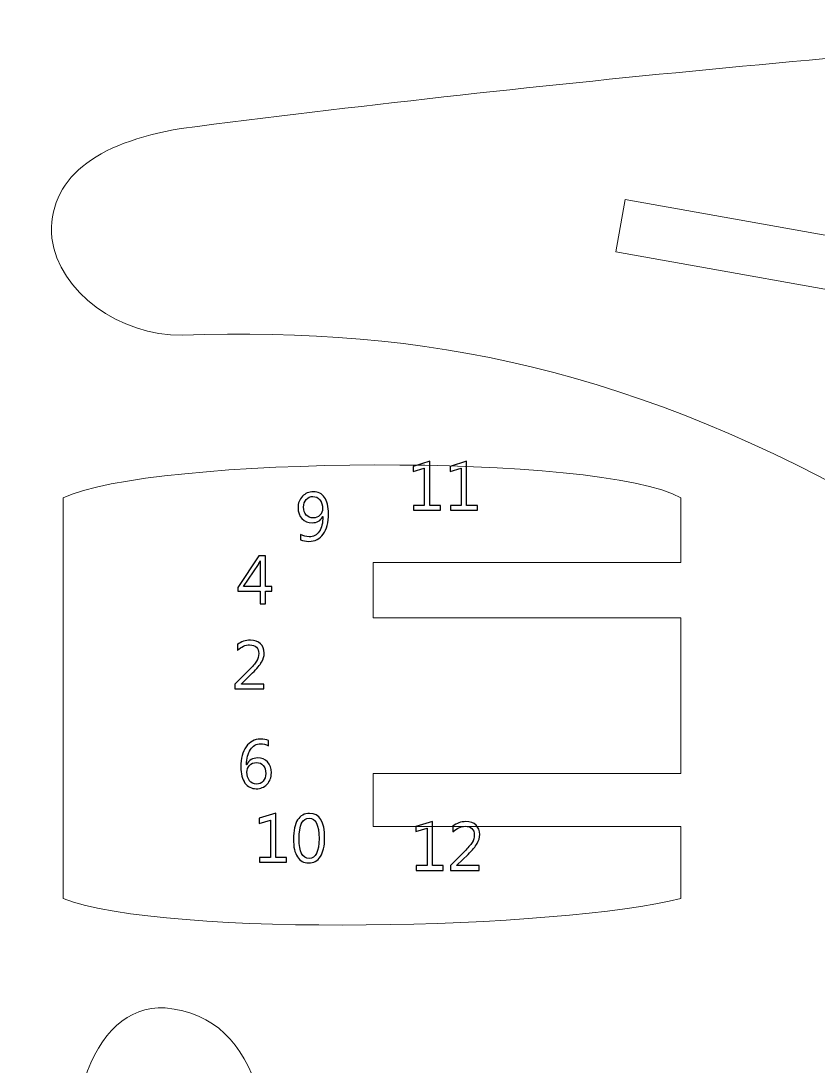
# Model space of a CAD drawing. Header units: centimetres. Extents: x -196 to 200, y -267 to 229.
# Drawn here: x 95.3 to 145, y 163.6 to 228.7 of the extents above; entities that cross this region are included whole.
import ezdxf

# ---------------------------------------------------------------- set-up
doc = ezdxf.new("R2010")
doc.units = ezdxf.units.CM
doc.header["$MEASUREMENT"] = 0
doc.layers.add('Camada 1', color=7, linetype='Continuous')
doc.layers.add('Camada 2', color=20, linetype='Continuous')

msp = doc.modelspace()

# ---------------------------------------------------------------- linework, layer by layer
at = {"layer": 'Camada 1', "lineweight": 9}
for points, knots in [([(194.212, 225.484), (191.467, 227.862), (183.201, 228.724), (171.712, 228.407), (171.712, 228.407), (149.167, 226.913), (126.982, 224.802), (105.253, 222.019), (105.253, 222.019), (99.9, 221.121), (96.892, 218.882), (97.199, 215.185), (97.199, 215.185), (97.616, 211.822), (101.434, 209.074), (105.318, 209.13), (105.318, 209.13), (120.548, 209.679), (133.63, 206.997), (149.44, 197.929), (149.44, 197.929), (162.821, 190.408), (178.11, 179.925), (190.593, 174.3), (190.593, 174.3), (190.593, 174.3), (192.058, 173.82), (192.058, 173.82), (192.058, 173.82), (193.931, 173.348), (195.027, 173.59), (195.229, 174.797), (195.229, 174.797), (200.265, 188.67), (198.158, 215.242), (194.212, 225.484)], [0, 0, 0, 0, 0.1, 0.1, 0.1, 0.1, 0.2, 0.2, 0.2, 0.2, 0.3, 0.3, 0.3, 0.3, 0.4, 0.4, 0.4, 0.4, 0.5, 0.5, 0.5, 0.5, 0.6, 0.6, 0.6, 0.6, 0.7, 0.7, 0.7, 0.7, 0.8, 0.8, 0.8, 0.8, 1, 1, 1, 1]), ([(170.69, 210.854), (170.69, 210.854), (170.072, 207.583), (170.072, 207.583), (170.072, 207.583), (170.072, 207.583), (132.359, 214.319), (132.359, 214.319), (132.359, 214.319), (132.359, 214.319), (132.944, 217.59), (132.944, 217.59), (132.944, 217.59), (132.944, 217.59), (170.69, 210.854), (170.69, 210.854)], [0, 0, 0, 0, 0.2, 0.2, 0.2, 0.2, 0.4, 0.4, 0.4, 0.4, 0.6, 0.6, 0.6, 0.6, 1, 1, 1, 1]), ([(97.888, 198.98), (97.888, 198.98), (97.894, 174.011), (97.894, 174.011), (97.894, 174.011), (104.26, 171.507), (129.111, 172.104), (136.417, 174.01), (136.417, 174.01), (136.417, 174.01), (136.415, 178.491), (136.415, 178.491), (136.415, 178.491), (136.415, 178.491), (117.239, 178.491), (117.239, 178.491), (117.239, 178.491), (117.239, 178.491), (117.239, 181.808), (117.239, 181.808), (117.239, 181.808), (117.239, 181.808), (136.416, 181.807), (136.416, 181.807), (136.416, 181.807), (136.416, 181.807), (136.418, 191.513), (136.418, 191.513), (136.418, 191.513), (136.418, 191.513), (117.239, 191.513), (117.239, 191.513), (117.239, 191.513), (117.239, 191.513), (117.239, 194.956), (117.239, 194.956), (117.239, 194.956), (117.239, 194.956), (136.416, 194.956), (136.416, 194.956), (136.416, 194.956), (136.416, 194.956), (136.416, 198.978), (136.416, 198.978), (136.416, 198.978), (131.499, 201.827), (103.289, 201.62), (97.888, 198.98)], [0, 0, 0, 0, 0.076923, 0.076923, 0.076923, 0.076923, 0.153846, 0.153846, 0.153846, 0.153846, 0.230769, 0.230769, 0.230769, 0.230769, 0.307692, 0.307692, 0.307692, 0.307692, 0.384615, 0.384615, 0.384615, 0.384615, 0.461538, 0.461538, 0.461538, 0.461538, 0.538462, 0.538462, 0.538462, 0.538462, 0.615385, 0.615385, 0.615385, 0.615385, 0.692308, 0.692308, 0.692308, 0.692308, 0.769231, 0.769231, 0.769231, 0.769231, 0.846154, 0.846154, 0.846154, 0.846154, 1, 1, 1, 1]), ([(114.689, 140.372), (114.689, 140.372), (121.777, 140.406), (121.777, 140.406), (121.777, 140.406), (121.777, 140.406), (121.77, 129.531), (121.77, 129.531), (121.77, 129.531), (121.77, 129.531), (125.082, 129.531), (125.082, 129.531), (125.082, 129.531), (125.082, 129.531), (125.087, 140.334), (125.087, 140.334), (125.087, 140.334), (125.087, 140.334), (135.586, 140.334), (135.586, 140.334), (135.586, 140.334), (135.586, 140.334), (135.586, 129.531), (135.586, 129.531), (135.586, 129.531), (135.586, 129.531), (138.885, 129.531), (138.885, 129.531), (138.885, 129.531), (138.885, 129.531), (138.886, 140.351), (138.886, 140.351), (138.886, 140.351), (138.886, 140.351), (149.417, 140.346), (149.417, 140.346), (149.417, 140.346), (149.417, 140.346), (149.391, 129.535), (149.391, 129.535), (149.391, 129.535), (149.391, 129.535), (152.742, 129.531), (152.742, 129.531), (152.742, 129.531), (152.742, 129.531), (152.755, 140.375), (152.755, 140.375), (152.755, 140.375), (152.755, 140.375), (163.247, 140.384), (163.247, 140.384), (163.247, 140.384), (163.247, 140.384), (163.247, 129.532), (163.247, 129.532), (163.247, 129.532), (163.247, 129.532), (166.534, 129.534), (166.534, 129.534), (166.534, 129.534), (166.534, 129.534), (166.587, 140.372), (166.587, 140.372), (166.587, 140.372), (166.587, 140.372), (177.191, 140.351), (177.191, 140.351), (177.191, 140.351), (177.191, 140.351), (177.225, 129.532), (177.225, 129.532), (177.225, 129.532), (177.225, 129.532), (180.491, 129.532), (180.491, 129.532), (180.491, 129.532), (180.491, 129.532), (180.507, 140.351), (180.507, 140.351), (180.507, 140.351), (180.507, 140.351), (194.175, 140.357), (194.175, 140.357), (194.175, 140.357), (194.175, 140.357), (194.198, 135.934), (194.198, 135.934), (194.198, 135.934), (194.198, 135.934), (190.911, 135.937), (190.911, 135.937), (190.911, 135.937), (190.911, 135.937), (190.911, 122.929), (190.911, 122.929), (190.911, 122.929), (190.911, 122.929), (194.197, 122.931), (194.197, 122.931), (194.197, 122.931), (194.197, 122.931), (194.197, 118.546), (194.197, 118.546), (194.197, 118.546), (194.197, 118.546), (111.237, 118.545), (111.237, 118.545), (111.237, 118.545), (111.237, 118.545), (111.234, 125.194), (111.234, 125.194), (111.234, 125.194), (111.234, 125.194), (100.095, 125.194), (100.095, 125.194), (100.095, 125.194), (98.387, 125.156), (97.605, 123.336), (97.591, 120.037), (97.591, 120.037), (97.729, 114.639), (94.559, 112.378), (91.986, 112.668), (91.986, 112.668), (91.986, 112.668), (93.508, 124.97), (93.508, 124.97), (93.508, 124.97), (93.508, 124.97), (90.249, 125.309), (90.249, 125.309), (90.249, 125.309), (90.249, 125.309), (89.165, 117.272), (89.165, 117.272), (89.165, 117.272), (89.165, 117.272), (2.271, 117.175), (2.271, 117.175), (2.271, 117.175), (2.271, 117.175), (2.269, 110.802), (2.269, 110.802), (2.269, 110.802), (2.269, 110.802), (-1.043, 110.801), (-1.043, 110.801), (-1.043, 110.801), (-1.043, 110.801), (-1.185, 88.942), (-1.185, 88.942), (-1.185, 88.942), (-1.185, 88.942), (-35.24, 85.129), (-35.24, 85.129), (-35.24, 85.129), (-35.24, 85.129), (-63.557, 85.144), (-63.557, 85.144), (-63.557, 85.144), (-65.043, 84.591), (-65.665, 83.347), (-65.246, 81.268), (-65.246, 81.268), (-65.246, 81.268), (-64.254, 78.165), (-64.254, 78.165), (-64.254, 78.165), (-63.326, 75.262), (-63.061, 73.597), (-65.387, 72.634), (-65.387, 72.634), (-65.387, 72.634), (-69.566, 71.073), (-69.566, 71.073), (-69.566, 71.073), (-75.32, 68.462), (-76.167, 62.893), (-73.657, 55.298), (-73.657, 55.298), (-72.354, 51.114), (-73.927, 48.199), (-76.368, 49.092), (-76.368, 49.092), (-76.368, 49.092), (-103.733, 58.307), (-103.733, 58.307), (-103.733, 58.307), (-103.102, 60.687), (-102.343, 63.067), (-101.456, 65.446), (-101.456, 65.446), (-101.456, 65.446), (-93.666, 62.108), (-93.666, 62.108), (-93.666, 62.108), (-93.666, 62.108), (-92.577, 65.248), (-92.577, 65.248), (-92.577, 65.248), (-92.577, 65.248), (-100.4, 68.586), (-100.4, 68.586), (-100.4, 68.586), (-99.209, 71.162), (-97.955, 73.674), (-96.637, 76.121), (-96.637, 76.121), (-96.637, 76.121), (-88.847, 71.858), (-88.847, 71.858), (-88.847, 71.858), (-88.847, 71.858), (-87.13, 74.667), (-87.13, 74.667), (-87.13, 74.667), (-87.13, 74.667), (-94.821, 78.964), (-94.821, 78.964), (-94.821, 78.964), (-93.561, 81.177), (-92.248, 83.287), (-90.86, 85.243), (-90.86, 85.243), (-90.86, 85.243), (-83.73, 80.451), (-83.73, 80.451), (-83.73, 80.451), (-83.73, 80.451), (-81.948, 83.161), (-81.948, 83.161), (-81.948, 83.161), (-81.948, 83.161), (-88.979, 87.953), (-88.979, 87.953), (-88.979, 87.953), (-87.461, 89.938), (-86.028, 91.963), (-84.688, 94.035), (-84.688, 94.035), (-84.688, 94.035), (-77.327, 89.441), (-77.327, 89.441), (-77.327, 89.441), (-77.327, 89.441), (-75.907, 92.316), (-75.907, 92.316), (-75.907, 92.316), (-75.907, 92.316), (-83.103, 96.976), (-83.103, 96.976), (-83.103, 96.976), (-80.277, 103.602), (-82.236, 109.043), (-90.122, 112.277), (-90.122, 112.277), (-103.899, 115.381), (-119.513, 113.823), (-133.764, 106.791), (-133.764, 106.791), (-144.008, 101.178), (-154.042, 94.092), (-164.777, 87.847), (-164.777, 87.847), (-170.221, 84.322), (-175.616, 81.162), (-181.376, 78.622), (-181.376, 78.622), (-183.558, 77.911), (-185.077, 77.638), (-185.897, 78.094), (-185.897, 78.094), (-191.027, 82.698), (-193.644, 93.751), (-193.229, 112.589), (-193.229, 112.589), (-192.121, 128.575), (-189.468, 139.014), (-184.95, 142.757), (-184.95, 142.757), (-180.824, 144.316), (-165.289, 144.555), (-141.95, 142.79), (-141.95, 142.79), (-126.066, 141.543), (-110.264, 140.047), (-94.515, 138.397), (-94.515, 138.397), (-85.281, 137.334), (-77.614, 145.445), (-70.733, 157.943), (-70.733, 157.943), (-72.994, 158.332), (-74.592, 160.089), (-74.791, 163.639), (-74.791, 163.639), (-74.747, 167.843), (-72.92, 169.939), (-69.436, 170.243), (-69.436, 170.243), (-67.983, 170.256), (-66.531, 170.239), (-65.079, 170.073), (-65.079, 170.073), (-63.108, 169.837), (-62.191, 170.706), (-62.256, 173.119), (-62.256, 173.119), (-62.256, 173.119), (-62.225, 177.892), (-62.225, 177.892), (-62.225, 177.892), (-62.225, 177.892), (-58.622, 177.892), (-58.622, 177.892), (-58.622, 177.892), (-58.622, 177.892), (-58.621, 184.763), (-58.621, 184.763), (-58.621, 184.763), (-58.621, 184.763), (-52.573, 184.76), (-52.573, 184.76), (-52.573, 184.76), (-52.573, 184.76), (-46.65, 192.035), (-46.65, 192.035), (-46.65, 192.035), (-46.65, 192.035), (-18.056, 192.03), (-18.056, 192.03), (-18.056, 192.03), (-18.056, 192.03), (-18.049, 180.199), (-18.049, 180.199), (-18.049, 180.199), (-18.049, 180.199), (-14.604, 180.2), (-14.604, 180.2), (-14.604, 180.2), (-14.604, 180.2), (-14.654, 172.369), (-14.654, 172.369), (-14.654, 172.369), (-14.75, 170.684), (-15.901, 169.942), (-17.653, 169.659), (-17.653, 169.659), (-17.653, 169.659), (-23.365, 169.659), (-23.365, 169.659), (-23.365, 169.659), (-23.365, 169.659), (-23.367, 164.682), (-23.367, 164.682), (-23.367, 164.682), (-23.367, 164.682), (-17.384, 164.682), (-17.384, 164.682), (-17.384, 164.682), (-9.828, 164.385), (-5.427, 163.227), (-3.319, 160.661), (-3.319, 160.661), (-1.966, 159.056), (-1.137, 157.276), (-1.075, 155.241), (-1.075, 155.241), (-1.075, 155.241), (-1.006, 145.454), (-1.006, 145.454), (-1.006, 145.454), (-1.006, 145.454), (2.333, 145.456), (2.333, 145.456), (2.333, 145.456), (2.333, 145.456), (2.342, 137.754), (2.342, 137.754), (2.342, 137.754), (2.342, 137.754), (92.633, 137.751), (92.633, 137.751), (92.633, 137.751), (92.633, 137.751), (92.619, 142.019), (92.619, 142.019), (92.619, 142.019), (94.823, 148.923), (96.989, 156.13), (99.23, 162.731), (99.23, 162.731), (100.216, 165.658), (101.894, 167.27), (104.257, 167.188), (104.257, 167.188), (107.361, 166.892), (109.115, 164.964), (110.065, 161.989), (110.065, 161.989), (111.854, 155.099), (113.136, 147.567), (114.689, 140.372)], [0, 0, 0, 0, 0.009804, 0.009804, 0.009804, 0.009804, 0.019608, 0.019608, 0.019608, 0.019608, 0.029412, 0.029412, 0.029412, 0.029412, 0.039216, 0.039216, 0.039216, 0.039216, 0.04902, 0.04902, 0.04902, 0.04902, 0.058824, 0.058824, 0.058824, 0.058824, 0.068627, 0.068627, 0.068627, 0.068627, 0.078431, 0.078431, 0.078431, 0.078431, 0.088235, 0.088235, 0.088235, 0.088235, 0.098039, 0.098039, 0.098039, 0.098039, 0.107843, 0.107843, 0.107843, 0.107843, 0.117647, 0.117647, 0.117647, 0.117647, 0.127451, 0.127451, 0.127451, 0.127451, 0.137255, 0.137255, 0.137255, 0.137255, 0.147059, 0.147059, 0.147059, 0.147059, 0.156863, 0.156863, 0.156863, 0.156863, 0.166667, 0.166667, 0.166667, 0.166667, 0.176471, 0.176471, 0.176471, 0.176471, 0.186275, 0.186275, 0.186275, 0.186275, 0.196078, 0.196078, 0.196078, 0.196078, 0.205882, 0.205882, 0.205882, 0.205882, 0.215686, 0.215686, 0.215686, 0.215686, 0.22549, 0.22549, 0.22549, 0.22549, 0.235294, 0.235294, 0.235294, 0.235294, 0.245098, 0.245098, 0.245098, 0.245098, 0.254902, 0.254902, 0.254902, 0.254902, 0.264706, 0.264706, 0.264706, 0.264706, 0.27451, 0.27451, 0.27451, 0.27451, 0.284314, 0.284314, 0.284314, 0.284314, 0.294118, 0.294118, 0.294118, 0.294118, 0.303922, 0.303922, 0.303922, 0.303922, 0.313725, 0.313725, 0.313725, 0.313726, 0.323529, 0.323529, 0.323529, 0.323529, 0.333333, 0.333333, 0.333333, 0.333333, 0.343137, 0.343137, 0.343137, 0.343137, 0.352941, 0.352941, 0.352941, 0.352941, 0.362745, 0.362745, 0.362745, 0.362745, 0.372549, 0.372549, 0.372549, 0.372549, 0.382353, 0.382353, 0.382353, 0.382353, 0.392157, 0.392157, 0.392157, 0.392157, 0.401961, 0.401961, 0.401961, 0.401961, 0.411765, 0.411765, 0.411765, 0.411765, 0.421569, 0.421569, 0.421569, 0.421569, 0.431373, 0.431373, 0.431373, 0.431373, 0.441176, 0.441176, 0.441176, 0.441176, 0.45098, 0.45098, 0.45098, 0.45098, 0.460784, 0.460784, 0.460784, 0.460784, 0.470588, 0.470588, 0.470588, 0.470588, 0.480392, 0.480392, 0.480392, 0.480392, 0.490196, 0.490196, 0.490196, 0.490196, 0.5, 0.5, 0.5, 0.5, 0.509804, 0.509804, 0.509804, 0.509804, 0.519608, 0.519608, 0.519608, 0.519608, 0.529412, 0.529412, 0.529412, 0.529412, 0.539216, 0.539216, 0.539216, 0.539216, 0.54902, 0.54902, 0.54902, 0.54902, 0.558824, 0.558824, 0.558824, 0.558824, 0.568627, 0.568627, 0.568627, 0.568627, 0.578431, 0.578431, 0.578431, 0.578431, 0.588235, 0.588235, 0.588235, 0.588235, 0.598039, 0.598039, 0.598039, 0.598039, 0.607843, 0.607843, 0.607843, 0.607843, 0.617647, 0.617647, 0.617647, 0.617647, 0.627451, 0.627451, 0.627451, 0.627451, 0.637255, 0.637255, 0.637255, 0.637255, 0.647059, 0.647059, 0.647059, 0.647059, 0.656863, 0.656863, 0.656863, 0.656863, 0.666667, 0.666667, 0.666667, 0.666667, 0.676471, 0.676471, 0.676471, 0.676471, 0.686275, 0.686275, 0.686275, 0.686275, 0.696078, 0.696078, 0.696078, 0.696078, 0.705882, 0.705882, 0.705882, 0.705882, 0.715686, 0.715686, 0.715686, 0.715686, 0.72549, 0.72549, 0.72549, 0.72549, 0.735294, 0.735294, 0.735294, 0.735294, 0.745098, 0.745098, 0.745098, 0.745098, 0.754902, 0.754902, 0.754902, 0.754902, 0.764706, 0.764706, 0.764706, 0.764706, 0.77451, 0.77451, 0.77451, 0.77451, 0.784314, 0.784314, 0.784314, 0.784314, 0.794118, 0.794118, 0.794118, 0.794118, 0.803922, 0.803922, 0.803922, 0.803922, 0.813725, 0.813725, 0.813725, 0.813726, 0.823529, 0.823529, 0.823529, 0.823529, 0.833333, 0.833333, 0.833333, 0.833333, 0.843137, 0.843137, 0.843137, 0.843137, 0.852941, 0.852941, 0.852941, 0.852941, 0.862745, 0.862745, 0.862745, 0.862745, 0.872549, 0.872549, 0.872549, 0.872549, 0.882353, 0.882353, 0.882353, 0.882353, 0.892157, 0.892157, 0.892157, 0.892157, 0.901961, 0.901961, 0.901961, 0.901961, 0.911765, 0.911765, 0.911765, 0.911765, 0.921569, 0.921569, 0.921569, 0.921569, 0.931373, 0.931373, 0.931373, 0.931373, 0.941176, 0.941176, 0.941176, 0.941176, 0.95098, 0.95098, 0.95098, 0.95098, 0.960784, 0.960784, 0.960784, 0.960784, 0.970588, 0.970588, 0.970588, 0.970588, 0.980392, 0.980392, 0.980392, 0.980392, 1, 1, 1, 1])]:
    msp.add_open_spline(points, degree=3, knots=knots, dxfattribs=at)
at = {"layer": 'Camada 2'}
for points, knots in [([(121.433, 198.21), (121.433, 198.21), (119.743, 198.21), (119.743, 198.21), (119.743, 198.21), (119.743, 198.21), (119.743, 198.508), (119.743, 198.508), (119.743, 198.508), (119.743, 198.508), (120.417, 198.508), (120.417, 198.508), (120.417, 198.508), (120.417, 198.508), (120.417, 200.832), (120.417, 200.832), (120.417, 200.832), (120.417, 200.832), (119.726, 200.625), (119.726, 200.625), (119.726, 200.625), (119.726, 200.625), (119.726, 200.95), (119.726, 200.95), (119.726, 200.95), (119.726, 200.95), (120.758, 201.265), (120.758, 201.265), (120.758, 201.265), (120.758, 201.265), (120.758, 198.508), (120.758, 198.508), (120.758, 198.508), (120.758, 198.508), (121.433, 198.508), (121.433, 198.508), (121.433, 198.508), (121.433, 198.508), (121.433, 198.21), (121.433, 198.21)], [0, 0, 0, 0, 0.090909, 0.090909, 0.090909, 0.090909, 0.181818, 0.181818, 0.181818, 0.181818, 0.272727, 0.272727, 0.272727, 0.272727, 0.363636, 0.363636, 0.363636, 0.363636, 0.454545, 0.454545, 0.454545, 0.454545, 0.545455, 0.545455, 0.545455, 0.545455, 0.636364, 0.636364, 0.636364, 0.636364, 0.727273, 0.727273, 0.727273, 0.727273, 0.818182, 0.818182, 0.818182, 0.818182, 1, 1, 1, 1]), ([(123.733, 198.21), (123.733, 198.21), (122.043, 198.21), (122.043, 198.21), (122.043, 198.21), (122.043, 198.21), (122.043, 198.508), (122.043, 198.508), (122.043, 198.508), (122.043, 198.508), (122.717, 198.508), (122.717, 198.508), (122.717, 198.508), (122.717, 198.508), (122.717, 200.832), (122.717, 200.832), (122.717, 200.832), (122.717, 200.832), (122.026, 200.625), (122.026, 200.625), (122.026, 200.625), (122.026, 200.625), (122.026, 200.95), (122.026, 200.95), (122.026, 200.95), (122.026, 200.95), (123.059, 201.265), (123.059, 201.265), (123.059, 201.265), (123.059, 201.265), (123.059, 198.508), (123.059, 198.508), (123.059, 198.508), (123.059, 198.508), (123.733, 198.508), (123.733, 198.508), (123.733, 198.508), (123.733, 198.508), (123.733, 198.21), (123.733, 198.21)], [0, 0, 0, 0, 0.090909, 0.090909, 0.090909, 0.090909, 0.181818, 0.181818, 0.181818, 0.181818, 0.272727, 0.272727, 0.272727, 0.272727, 0.363636, 0.363636, 0.363636, 0.363636, 0.454545, 0.454545, 0.454545, 0.454545, 0.545455, 0.545455, 0.545455, 0.545455, 0.636364, 0.636364, 0.636364, 0.636364, 0.727273, 0.727273, 0.727273, 0.727273, 0.818182, 0.818182, 0.818182, 0.818182, 1, 1, 1, 1]), ([(112.708, 196.373), (112.708, 196.373), (112.708, 196.701), (112.708, 196.701), (112.708, 196.701), (112.874, 196.606), (113.05, 196.559), (113.237, 196.559), (113.237, 196.559), (113.507, 196.559), (113.718, 196.669), (113.868, 196.887), (113.868, 196.887), (114.019, 197.105), (114.095, 197.416), (114.095, 197.818), (114.095, 197.818), (114.092, 197.817), (114.089, 197.817), (114.086, 197.818), (114.086, 197.818), (113.959, 197.562), (113.736, 197.434), (113.42, 197.434), (113.42, 197.434), (113.164, 197.434), (112.955, 197.521), (112.791, 197.694), (112.791, 197.694), (112.627, 197.868), (112.545, 198.092), (112.545, 198.365), (112.545, 198.365), (112.545, 198.657), (112.635, 198.897), (112.815, 199.083), (112.815, 199.083), (112.995, 199.27), (113.225, 199.363), (113.506, 199.363), (113.506, 199.363), (113.799, 199.363), (114.029, 199.247), (114.193, 199.014), (114.193, 199.014), (114.358, 198.781), (114.44, 198.442), (114.44, 197.997), (114.44, 197.997), (114.44, 197.446), (114.334, 197.02), (114.12, 196.721), (114.12, 196.721), (113.906, 196.423), (113.609, 196.273), (113.228, 196.273), (113.228, 196.273), (113.028, 196.273), (112.855, 196.307), (112.708, 196.373)], [0, 0, 0, 0, 0.0625, 0.0625, 0.0625, 0.0625, 0.125, 0.125, 0.125, 0.125, 0.1875, 0.1875, 0.1875, 0.1875, 0.25, 0.25, 0.25, 0.25, 0.3125, 0.3125, 0.3125, 0.3125, 0.375, 0.375, 0.375, 0.375, 0.4375, 0.4375, 0.4375, 0.4375, 0.5, 0.5, 0.5, 0.5, 0.5625, 0.5625, 0.5625, 0.5625, 0.625, 0.625, 0.625, 0.625, 0.6875, 0.6875, 0.6875, 0.6875, 0.75, 0.75, 0.75, 0.75, 0.8125, 0.8125, 0.8125, 0.8125, 0.875, 0.875, 0.875, 0.875, 1, 1, 1, 1]), ([(113.474, 199.073), (113.309, 199.073), (113.171, 199.011), (113.061, 198.887), (113.061, 198.887), (112.951, 198.762), (112.895, 198.604), (112.895, 198.412), (112.895, 198.412), (112.895, 198.202), (112.949, 198.037), (113.058, 197.917), (113.058, 197.917), (113.166, 197.797), (113.312, 197.737), (113.497, 197.737), (113.497, 197.737), (113.658, 197.737), (113.794, 197.792), (113.905, 197.901), (113.905, 197.901), (114.017, 198.012), (114.073, 198.145), (114.073, 198.304), (114.073, 198.304), (114.073, 198.53), (114.018, 198.715), (113.907, 198.858), (113.907, 198.858), (113.796, 199.001), (113.651, 199.073), (113.474, 199.073)], [0, 0, 0, 0, 0.111111, 0.111111, 0.111111, 0.111111, 0.222222, 0.222222, 0.222222, 0.222222, 0.333333, 0.333333, 0.333333, 0.333333, 0.444444, 0.444444, 0.444444, 0.444444, 0.555556, 0.555556, 0.555556, 0.555556, 0.666667, 0.666667, 0.666667, 0.666667, 0.777778, 0.777778, 0.777778, 0.777778, 1, 1, 1, 1]), ([(110.905, 193.176), (110.905, 193.176), (110.521, 193.176), (110.521, 193.176), (110.521, 193.176), (110.521, 193.176), (110.521, 192.383), (110.521, 192.383), (110.521, 192.383), (110.521, 192.383), (110.184, 192.383), (110.184, 192.383), (110.184, 192.383), (110.184, 192.383), (110.184, 193.176), (110.184, 193.176), (110.184, 193.176), (110.184, 193.176), (108.78, 193.176), (108.78, 193.176), (108.78, 193.176), (108.78, 193.176), (108.78, 193.4), (108.78, 193.4), (108.78, 193.4), (108.78, 193.4), (110.109, 195.37), (110.109, 195.37), (110.109, 195.37), (110.109, 195.37), (110.521, 195.37), (110.521, 195.37), (110.521, 195.37), (110.521, 195.37), (110.521, 193.454), (110.521, 193.454), (110.521, 193.454), (110.521, 193.454), (110.905, 193.454), (110.905, 193.454), (110.905, 193.454), (110.905, 193.454), (110.905, 193.176), (110.905, 193.176)], [0, 0, 0, 0, 0.083333, 0.083333, 0.083333, 0.083333, 0.166667, 0.166667, 0.166667, 0.166667, 0.25, 0.25, 0.25, 0.25, 0.333333, 0.333333, 0.333333, 0.333333, 0.416667, 0.416667, 0.416667, 0.416667, 0.5, 0.5, 0.5, 0.5, 0.583333, 0.583333, 0.583333, 0.583333, 0.666667, 0.666667, 0.666667, 0.666667, 0.75, 0.75, 0.75, 0.75, 0.833333, 0.833333, 0.833333, 0.833333, 1, 1, 1, 1]), ([(110.184, 193.454), (110.184, 193.454), (110.184, 194.745), (110.184, 194.745), (110.184, 194.745), (110.184, 194.837), (110.187, 194.94), (110.193, 195.054), (110.193, 195.054), (110.193, 195.054), (110.184, 195.054), (110.184, 195.054), (110.184, 195.054), (110.165, 195.003), (110.126, 194.927), (110.07, 194.825), (110.07, 194.825), (110.07, 194.825), (109.151, 193.454), (109.151, 193.454), (109.151, 193.454), (109.151, 193.454), (110.184, 193.454), (110.184, 193.454)], [0, 0, 0, 0, 0.142857, 0.142857, 0.142857, 0.142857, 0.285714, 0.285714, 0.285714, 0.285714, 0.428571, 0.428571, 0.428571, 0.428571, 0.571429, 0.571429, 0.571429, 0.571429, 0.714286, 0.714286, 0.714286, 0.714286, 1, 1, 1, 1]), ([(110.409, 187.07), (110.409, 187.07), (108.608, 187.07), (108.608, 187.07), (108.608, 187.07), (108.608, 187.07), (108.608, 187.373), (108.608, 187.373), (108.608, 187.373), (108.608, 187.373), (109.479, 188.246), (109.479, 188.246), (109.479, 188.246), (109.701, 188.469), (109.86, 188.654), (109.954, 188.802), (109.954, 188.802), (110.05, 188.95), (110.097, 189.109), (110.097, 189.276), (110.097, 189.276), (110.097, 189.448), (110.048, 189.582), (109.949, 189.677), (109.949, 189.677), (109.851, 189.771), (109.71, 189.818), (109.528, 189.818), (109.528, 189.818), (109.262, 189.818), (109.006, 189.705), (108.762, 189.477), (108.762, 189.477), (108.762, 189.477), (108.762, 189.835), (108.762, 189.835), (108.762, 189.835), (108.995, 190.018), (109.267, 190.109), (109.576, 190.109), (109.576, 190.109), (109.843, 190.109), (110.053, 190.036), (110.206, 189.892), (110.206, 189.892), (110.358, 189.747), (110.435, 189.553), (110.435, 189.31), (110.435, 189.31), (110.435, 189.118), (110.382, 188.931), (110.276, 188.748), (110.276, 188.748), (110.171, 188.565), (109.981, 188.338), (109.707, 188.067), (109.707, 188.067), (109.707, 188.067), (109.018, 187.386), (109.018, 187.386), (109.018, 187.386), (109.018, 187.386), (109.018, 187.377), (109.018, 187.377), (109.018, 187.377), (109.018, 187.377), (110.409, 187.377), (110.409, 187.377), (110.409, 187.377), (110.409, 187.377), (110.409, 187.07), (110.409, 187.07)], [0, 0, 0, 0, 0.052632, 0.052632, 0.052632, 0.052632, 0.105263, 0.105263, 0.105263, 0.105263, 0.157895, 0.157895, 0.157895, 0.157895, 0.210526, 0.210526, 0.210526, 0.210526, 0.263158, 0.263158, 0.263158, 0.263158, 0.315789, 0.315789, 0.315789, 0.315789, 0.368421, 0.368421, 0.368421, 0.368421, 0.421053, 0.421053, 0.421053, 0.421053, 0.473684, 0.473684, 0.473684, 0.473684, 0.526316, 0.526316, 0.526316, 0.526316, 0.578947, 0.578947, 0.578947, 0.578947, 0.631579, 0.631579, 0.631579, 0.631579, 0.684211, 0.684211, 0.684211, 0.684211, 0.736842, 0.736842, 0.736842, 0.736842, 0.789474, 0.789474, 0.789474, 0.789474, 0.842105, 0.842105, 0.842105, 0.842105, 0.894737, 0.894737, 0.894737, 0.894737, 1, 1, 1, 1]), ([(110.696, 183.853), (110.696, 183.853), (110.696, 183.53), (110.696, 183.53), (110.696, 183.53), (110.542, 183.609), (110.38, 183.649), (110.209, 183.649), (110.209, 183.649), (109.944, 183.649), (109.732, 183.531), (109.573, 183.294), (109.573, 183.294), (109.414, 183.058), (109.335, 182.742), (109.335, 182.345), (109.335, 182.345), (109.335, 182.345), (109.343, 182.345), (109.343, 182.345), (109.343, 182.345), (109.482, 182.628), (109.71, 182.769), (110.026, 182.769), (110.026, 182.769), (110.287, 182.769), (110.494, 182.686), (110.649, 182.518), (110.649, 182.518), (110.803, 182.351), (110.88, 182.126), (110.88, 181.845), (110.88, 181.845), (110.88, 181.552), (110.792, 181.313), (110.615, 181.127), (110.615, 181.127), (110.439, 180.941), (110.215, 180.849), (109.943, 180.849), (109.943, 180.849), (109.643, 180.849), (109.407, 180.968), (109.237, 181.207), (109.237, 181.207), (109.066, 181.446), (108.981, 181.782), (108.981, 182.215), (108.981, 182.215), (108.981, 182.739), (109.092, 183.157), (109.316, 183.469), (109.316, 183.469), (109.539, 183.782), (109.834, 183.939), (110.2, 183.939), (110.2, 183.939), (110.409, 183.939), (110.574, 183.91), (110.696, 183.853)], [0, 0, 0, 0, 0.0625, 0.0625, 0.0625, 0.0625, 0.125, 0.125, 0.125, 0.125, 0.1875, 0.1875, 0.1875, 0.1875, 0.25, 0.25, 0.25, 0.25, 0.3125, 0.3125, 0.3125, 0.3125, 0.375, 0.375, 0.375, 0.375, 0.4375, 0.4375, 0.4375, 0.4375, 0.5, 0.5, 0.5, 0.5, 0.5625, 0.5625, 0.5625, 0.5625, 0.625, 0.625, 0.625, 0.625, 0.6875, 0.6875, 0.6875, 0.6875, 0.75, 0.75, 0.75, 0.75, 0.8125, 0.8125, 0.8125, 0.8125, 0.875, 0.875, 0.875, 0.875, 1, 1, 1, 1]), ([(109.95, 182.479), (109.774, 182.479), (109.631, 182.419), (109.521, 182.3), (109.521, 182.3), (109.411, 182.18), (109.356, 182.039), (109.356, 181.876), (109.356, 181.876), (109.356, 181.671), (109.411, 181.497), (109.52, 181.352), (109.52, 181.352), (109.629, 181.207), (109.774, 181.135), (109.954, 181.135), (109.954, 181.135), (110.126, 181.135), (110.266, 181.198), (110.371, 181.324), (110.371, 181.324), (110.477, 181.45), (110.53, 181.609), (110.53, 181.803), (110.53, 181.803), (110.53, 182.015), (110.479, 182.18), (110.377, 182.3), (110.377, 182.3), (110.276, 182.419), (110.134, 182.479), (109.95, 182.479)], [0, 0, 0, 0, 0.111111, 0.111111, 0.111111, 0.111111, 0.222222, 0.222222, 0.222222, 0.222222, 0.333333, 0.333333, 0.333333, 0.333333, 0.444444, 0.444444, 0.444444, 0.444444, 0.555556, 0.555556, 0.555556, 0.555556, 0.666667, 0.666667, 0.666667, 0.666667, 0.777778, 0.777778, 0.777778, 0.777778, 1, 1, 1, 1]), ([(111.835, 176.273), (111.835, 176.273), (110.145, 176.273), (110.145, 176.273), (110.145, 176.273), (110.145, 176.273), (110.145, 176.572), (110.145, 176.572), (110.145, 176.572), (110.145, 176.572), (110.82, 176.572), (110.82, 176.572), (110.82, 176.572), (110.82, 176.572), (110.82, 178.895), (110.82, 178.895), (110.82, 178.895), (110.82, 178.895), (110.128, 178.688), (110.128, 178.688), (110.128, 178.688), (110.128, 178.688), (110.128, 179.013), (110.128, 179.013), (110.128, 179.013), (110.128, 179.013), (111.161, 179.329), (111.161, 179.329), (111.161, 179.329), (111.161, 179.329), (111.161, 176.572), (111.161, 176.572), (111.161, 176.572), (111.161, 176.572), (111.835, 176.572), (111.835, 176.572), (111.835, 176.572), (111.835, 176.572), (111.835, 176.273), (111.835, 176.273)], [0, 0, 0, 0, 0.090909, 0.090909, 0.090909, 0.090909, 0.181818, 0.181818, 0.181818, 0.181818, 0.272727, 0.272727, 0.272727, 0.272727, 0.363636, 0.363636, 0.363636, 0.363636, 0.454545, 0.454545, 0.454545, 0.454545, 0.545455, 0.545455, 0.545455, 0.545455, 0.636364, 0.636364, 0.636364, 0.636364, 0.727273, 0.727273, 0.727273, 0.727273, 0.818182, 0.818182, 0.818182, 0.818182, 1, 1, 1, 1]), ([(113.2, 176.222), (112.904, 176.222), (112.673, 176.349), (112.507, 176.603), (112.507, 176.603), (112.341, 176.858), (112.258, 177.225), (112.258, 177.706), (112.258, 177.706), (112.258, 178.235), (112.345, 178.634), (112.518, 178.905), (112.518, 178.905), (112.69, 179.176), (112.94, 179.312), (113.267, 179.312), (113.267, 179.312), (113.892, 179.312), (114.204, 178.801), (114.204, 177.779), (114.204, 177.779), (114.204, 177.273), (114.116, 176.887), (113.94, 176.621), (113.94, 176.621), (113.763, 176.355), (113.516, 176.222), (113.2, 176.222)], [0, 0, 0, 0, 0.125, 0.125, 0.125, 0.125, 0.25, 0.25, 0.25, 0.25, 0.375, 0.375, 0.375, 0.375, 0.5, 0.5, 0.5, 0.5, 0.625, 0.625, 0.625, 0.625, 0.75, 0.75, 0.75, 0.75, 1, 1, 1, 1]), ([(113.247, 179.021), (112.821, 179.021), (112.608, 178.588), (112.608, 177.722), (112.608, 177.722), (112.608, 176.912), (112.817, 176.508), (113.235, 176.508), (113.235, 176.508), (113.648, 176.508), (113.854, 176.919), (113.854, 177.742), (113.854, 177.742), (113.854, 178.595), (113.652, 179.021), (113.247, 179.021)], [0, 0, 0, 0, 0.2, 0.2, 0.2, 0.2, 0.4, 0.4, 0.4, 0.4, 0.6, 0.6, 0.6, 0.6, 1, 1, 1, 1]), ([(121.604, 175.759), (121.604, 175.759), (119.914, 175.759), (119.914, 175.759), (119.914, 175.759), (119.914, 175.759), (119.914, 176.057), (119.914, 176.057), (119.914, 176.057), (119.914, 176.057), (120.588, 176.057), (120.588, 176.057), (120.588, 176.057), (120.588, 176.057), (120.588, 178.381), (120.588, 178.381), (120.588, 178.381), (120.588, 178.381), (119.897, 178.174), (119.897, 178.174), (119.897, 178.174), (119.897, 178.174), (119.897, 178.499), (119.897, 178.499), (119.897, 178.499), (119.897, 178.499), (120.93, 178.814), (120.93, 178.814), (120.93, 178.814), (120.93, 178.814), (120.93, 176.057), (120.93, 176.057), (120.93, 176.057), (120.93, 176.057), (121.604, 176.057), (121.604, 176.057), (121.604, 176.057), (121.604, 176.057), (121.604, 175.759), (121.604, 175.759)], [0, 0, 0, 0, 0.090909, 0.090909, 0.090909, 0.090909, 0.181818, 0.181818, 0.181818, 0.181818, 0.272727, 0.272727, 0.272727, 0.272727, 0.363636, 0.363636, 0.363636, 0.363636, 0.454545, 0.454545, 0.454545, 0.454545, 0.545455, 0.545455, 0.545455, 0.545455, 0.636364, 0.636364, 0.636364, 0.636364, 0.727273, 0.727273, 0.727273, 0.727273, 0.818182, 0.818182, 0.818182, 0.818182, 1, 1, 1, 1]), ([(123.849, 175.759), (123.849, 175.759), (122.048, 175.759), (122.048, 175.759), (122.048, 175.759), (122.048, 175.759), (122.048, 176.062), (122.048, 176.062), (122.048, 176.062), (122.048, 176.062), (122.919, 176.935), (122.919, 176.935), (122.919, 176.935), (123.141, 177.158), (123.3, 177.343), (123.395, 177.491), (123.395, 177.491), (123.49, 177.639), (123.537, 177.797), (123.537, 177.965), (123.537, 177.965), (123.537, 178.137), (123.488, 178.271), (123.39, 178.366), (123.39, 178.366), (123.291, 178.46), (123.151, 178.507), (122.968, 178.507), (122.968, 178.507), (122.702, 178.507), (122.446, 178.393), (122.202, 178.166), (122.202, 178.166), (122.202, 178.166), (122.202, 178.524), (122.202, 178.524), (122.202, 178.524), (122.435, 178.706), (122.707, 178.797), (123.016, 178.797), (123.016, 178.797), (123.283, 178.797), (123.493, 178.725), (123.646, 178.58), (123.646, 178.58), (123.799, 178.436), (123.875, 178.242), (123.875, 177.999), (123.875, 177.999), (123.875, 177.807), (123.822, 177.62), (123.716, 177.437), (123.716, 177.437), (123.611, 177.254), (123.421, 177.027), (123.147, 176.756), (123.147, 176.756), (123.147, 176.756), (122.458, 176.075), (122.458, 176.075), (122.458, 176.075), (122.458, 176.075), (122.458, 176.066), (122.458, 176.066), (122.458, 176.066), (122.458, 176.066), (123.849, 176.066), (123.849, 176.066), (123.849, 176.066), (123.849, 176.066), (123.849, 175.759), (123.849, 175.759)], [0, 0, 0, 0, 0.052632, 0.052632, 0.052632, 0.052632, 0.105263, 0.105263, 0.105263, 0.105263, 0.157895, 0.157895, 0.157895, 0.157895, 0.210526, 0.210526, 0.210526, 0.210526, 0.263158, 0.263158, 0.263158, 0.263158, 0.315789, 0.315789, 0.315789, 0.315789, 0.368421, 0.368421, 0.368421, 0.368421, 0.421053, 0.421053, 0.421053, 0.421053, 0.473684, 0.473684, 0.473684, 0.473684, 0.526316, 0.526316, 0.526316, 0.526316, 0.578947, 0.578947, 0.578947, 0.578947, 0.631579, 0.631579, 0.631579, 0.631579, 0.684211, 0.684211, 0.684211, 0.684211, 0.736842, 0.736842, 0.736842, 0.736842, 0.789474, 0.789474, 0.789474, 0.789474, 0.842105, 0.842105, 0.842105, 0.842105, 0.894737, 0.894737, 0.894737, 0.894737, 1, 1, 1, 1])]:
    msp.add_open_spline(points, degree=3, knots=knots, dxfattribs=at)
at = {"layer": 'Camada 2', "lineweight": 9}
for points, knots in [([(121.433, 198.21), (121.433, 198.21), (119.743, 198.21), (119.743, 198.21), (119.743, 198.21), (119.743, 198.21), (119.743, 198.508), (119.743, 198.508), (119.743, 198.508), (119.743, 198.508), (120.417, 198.508), (120.417, 198.508), (120.417, 198.508), (120.417, 198.508), (120.417, 200.832), (120.417, 200.832), (120.417, 200.832), (120.417, 200.832), (119.726, 200.625), (119.726, 200.625), (119.726, 200.625), (119.726, 200.625), (119.726, 200.95), (119.726, 200.95), (119.726, 200.95), (119.726, 200.95), (120.758, 201.265), (120.758, 201.265), (120.758, 201.265), (120.758, 201.265), (120.758, 198.508), (120.758, 198.508), (120.758, 198.508), (120.758, 198.508), (121.433, 198.508), (121.433, 198.508), (121.433, 198.508), (121.433, 198.508), (121.433, 198.21), (121.433, 198.21)], [0, 0, 0, 0, 0.090909, 0.090909, 0.090909, 0.090909, 0.181818, 0.181818, 0.181818, 0.181818, 0.272727, 0.272727, 0.272727, 0.272727, 0.363636, 0.363636, 0.363636, 0.363636, 0.454545, 0.454545, 0.454545, 0.454545, 0.545455, 0.545455, 0.545455, 0.545455, 0.636364, 0.636364, 0.636364, 0.636364, 0.727273, 0.727273, 0.727273, 0.727273, 0.818182, 0.818182, 0.818182, 0.818182, 1, 1, 1, 1]), ([(123.733, 198.21), (123.733, 198.21), (122.043, 198.21), (122.043, 198.21), (122.043, 198.21), (122.043, 198.21), (122.043, 198.508), (122.043, 198.508), (122.043, 198.508), (122.043, 198.508), (122.717, 198.508), (122.717, 198.508), (122.717, 198.508), (122.717, 198.508), (122.717, 200.832), (122.717, 200.832), (122.717, 200.832), (122.717, 200.832), (122.026, 200.625), (122.026, 200.625), (122.026, 200.625), (122.026, 200.625), (122.026, 200.95), (122.026, 200.95), (122.026, 200.95), (122.026, 200.95), (123.059, 201.265), (123.059, 201.265), (123.059, 201.265), (123.059, 201.265), (123.059, 198.508), (123.059, 198.508), (123.059, 198.508), (123.059, 198.508), (123.733, 198.508), (123.733, 198.508), (123.733, 198.508), (123.733, 198.508), (123.733, 198.21), (123.733, 198.21)], [0, 0, 0, 0, 0.090909, 0.090909, 0.090909, 0.090909, 0.181818, 0.181818, 0.181818, 0.181818, 0.272727, 0.272727, 0.272727, 0.272727, 0.363636, 0.363636, 0.363636, 0.363636, 0.454545, 0.454545, 0.454545, 0.454545, 0.545455, 0.545455, 0.545455, 0.545455, 0.636364, 0.636364, 0.636364, 0.636364, 0.727273, 0.727273, 0.727273, 0.727273, 0.818182, 0.818182, 0.818182, 0.818182, 1, 1, 1, 1]), ([(112.708, 196.373), (112.708, 196.373), (112.708, 196.701), (112.708, 196.701), (112.708, 196.701), (112.874, 196.606), (113.05, 196.559), (113.237, 196.559), (113.237, 196.559), (113.507, 196.559), (113.718, 196.669), (113.868, 196.887), (113.868, 196.887), (114.019, 197.105), (114.095, 197.416), (114.095, 197.818), (114.095, 197.818), (114.092, 197.817), (114.089, 197.817), (114.086, 197.818), (114.086, 197.818), (113.959, 197.562), (113.736, 197.434), (113.42, 197.434), (113.42, 197.434), (113.164, 197.434), (112.955, 197.521), (112.791, 197.694), (112.791, 197.694), (112.627, 197.868), (112.545, 198.092), (112.545, 198.365), (112.545, 198.365), (112.545, 198.657), (112.635, 198.897), (112.815, 199.083), (112.815, 199.083), (112.995, 199.27), (113.225, 199.363), (113.506, 199.363), (113.506, 199.363), (113.799, 199.363), (114.029, 199.247), (114.193, 199.014), (114.193, 199.014), (114.358, 198.781), (114.44, 198.442), (114.44, 197.997), (114.44, 197.997), (114.44, 197.446), (114.334, 197.02), (114.12, 196.721), (114.12, 196.721), (113.906, 196.423), (113.609, 196.273), (113.228, 196.273), (113.228, 196.273), (113.028, 196.273), (112.855, 196.307), (112.708, 196.373)], [0, 0, 0, 0, 0.0625, 0.0625, 0.0625, 0.0625, 0.125, 0.125, 0.125, 0.125, 0.1875, 0.1875, 0.1875, 0.1875, 0.25, 0.25, 0.25, 0.25, 0.3125, 0.3125, 0.3125, 0.3125, 0.375, 0.375, 0.375, 0.375, 0.4375, 0.4375, 0.4375, 0.4375, 0.5, 0.5, 0.5, 0.5, 0.5625, 0.5625, 0.5625, 0.5625, 0.625, 0.625, 0.625, 0.625, 0.6875, 0.6875, 0.6875, 0.6875, 0.75, 0.75, 0.75, 0.75, 0.8125, 0.8125, 0.8125, 0.8125, 0.875, 0.875, 0.875, 0.875, 1, 1, 1, 1]), ([(113.474, 199.073), (113.309, 199.073), (113.171, 199.011), (113.061, 198.887), (113.061, 198.887), (112.951, 198.762), (112.895, 198.604), (112.895, 198.412), (112.895, 198.412), (112.895, 198.202), (112.949, 198.037), (113.058, 197.917), (113.058, 197.917), (113.166, 197.797), (113.312, 197.737), (113.497, 197.737), (113.497, 197.737), (113.658, 197.737), (113.794, 197.792), (113.905, 197.901), (113.905, 197.901), (114.017, 198.012), (114.073, 198.145), (114.073, 198.304), (114.073, 198.304), (114.073, 198.53), (114.018, 198.715), (113.907, 198.858), (113.907, 198.858), (113.796, 199.001), (113.651, 199.073), (113.474, 199.073)], [0, 0, 0, 0, 0.111111, 0.111111, 0.111111, 0.111111, 0.222222, 0.222222, 0.222222, 0.222222, 0.333333, 0.333333, 0.333333, 0.333333, 0.444444, 0.444444, 0.444444, 0.444444, 0.555556, 0.555556, 0.555556, 0.555556, 0.666667, 0.666667, 0.666667, 0.666667, 0.777778, 0.777778, 0.777778, 0.777778, 1, 1, 1, 1]), ([(110.905, 193.176), (110.905, 193.176), (110.521, 193.176), (110.521, 193.176), (110.521, 193.176), (110.521, 193.176), (110.521, 192.383), (110.521, 192.383), (110.521, 192.383), (110.521, 192.383), (110.184, 192.383), (110.184, 192.383), (110.184, 192.383), (110.184, 192.383), (110.184, 193.176), (110.184, 193.176), (110.184, 193.176), (110.184, 193.176), (108.78, 193.176), (108.78, 193.176), (108.78, 193.176), (108.78, 193.176), (108.78, 193.4), (108.78, 193.4), (108.78, 193.4), (108.78, 193.4), (110.109, 195.37), (110.109, 195.37), (110.109, 195.37), (110.109, 195.37), (110.521, 195.37), (110.521, 195.37), (110.521, 195.37), (110.521, 195.37), (110.521, 193.454), (110.521, 193.454), (110.521, 193.454), (110.521, 193.454), (110.905, 193.454), (110.905, 193.454), (110.905, 193.454), (110.905, 193.454), (110.905, 193.176), (110.905, 193.176)], [0, 0, 0, 0, 0.083333, 0.083333, 0.083333, 0.083333, 0.166667, 0.166667, 0.166667, 0.166667, 0.25, 0.25, 0.25, 0.25, 0.333333, 0.333333, 0.333333, 0.333333, 0.416667, 0.416667, 0.416667, 0.416667, 0.5, 0.5, 0.5, 0.5, 0.583333, 0.583333, 0.583333, 0.583333, 0.666667, 0.666667, 0.666667, 0.666667, 0.75, 0.75, 0.75, 0.75, 0.833333, 0.833333, 0.833333, 0.833333, 1, 1, 1, 1]), ([(110.184, 193.454), (110.184, 193.454), (110.184, 194.745), (110.184, 194.745), (110.184, 194.745), (110.184, 194.837), (110.187, 194.94), (110.193, 195.054), (110.193, 195.054), (110.193, 195.054), (110.184, 195.054), (110.184, 195.054), (110.184, 195.054), (110.165, 195.003), (110.126, 194.927), (110.07, 194.825), (110.07, 194.825), (110.07, 194.825), (109.151, 193.454), (109.151, 193.454), (109.151, 193.454), (109.151, 193.454), (110.184, 193.454), (110.184, 193.454)], [0, 0, 0, 0, 0.142857, 0.142857, 0.142857, 0.142857, 0.285714, 0.285714, 0.285714, 0.285714, 0.428571, 0.428571, 0.428571, 0.428571, 0.571429, 0.571429, 0.571429, 0.571429, 0.714286, 0.714286, 0.714286, 0.714286, 1, 1, 1, 1]), ([(110.409, 187.07), (110.409, 187.07), (108.608, 187.07), (108.608, 187.07), (108.608, 187.07), (108.608, 187.07), (108.608, 187.373), (108.608, 187.373), (108.608, 187.373), (108.608, 187.373), (109.479, 188.246), (109.479, 188.246), (109.479, 188.246), (109.701, 188.469), (109.86, 188.654), (109.954, 188.802), (109.954, 188.802), (110.05, 188.95), (110.097, 189.109), (110.097, 189.276), (110.097, 189.276), (110.097, 189.448), (110.048, 189.582), (109.949, 189.677), (109.949, 189.677), (109.851, 189.771), (109.71, 189.818), (109.528, 189.818), (109.528, 189.818), (109.262, 189.818), (109.006, 189.705), (108.762, 189.477), (108.762, 189.477), (108.762, 189.477), (108.762, 189.835), (108.762, 189.835), (108.762, 189.835), (108.995, 190.018), (109.267, 190.109), (109.576, 190.109), (109.576, 190.109), (109.843, 190.109), (110.053, 190.036), (110.206, 189.892), (110.206, 189.892), (110.358, 189.747), (110.435, 189.553), (110.435, 189.31), (110.435, 189.31), (110.435, 189.118), (110.382, 188.931), (110.276, 188.748), (110.276, 188.748), (110.171, 188.565), (109.981, 188.338), (109.707, 188.067), (109.707, 188.067), (109.707, 188.067), (109.018, 187.386), (109.018, 187.386), (109.018, 187.386), (109.018, 187.386), (109.018, 187.377), (109.018, 187.377), (109.018, 187.377), (109.018, 187.377), (110.409, 187.377), (110.409, 187.377), (110.409, 187.377), (110.409, 187.377), (110.409, 187.07), (110.409, 187.07)], [0, 0, 0, 0, 0.052632, 0.052632, 0.052632, 0.052632, 0.105263, 0.105263, 0.105263, 0.105263, 0.157895, 0.157895, 0.157895, 0.157895, 0.210526, 0.210526, 0.210526, 0.210526, 0.263158, 0.263158, 0.263158, 0.263158, 0.315789, 0.315789, 0.315789, 0.315789, 0.368421, 0.368421, 0.368421, 0.368421, 0.421053, 0.421053, 0.421053, 0.421053, 0.473684, 0.473684, 0.473684, 0.473684, 0.526316, 0.526316, 0.526316, 0.526316, 0.578947, 0.578947, 0.578947, 0.578947, 0.631579, 0.631579, 0.631579, 0.631579, 0.684211, 0.684211, 0.684211, 0.684211, 0.736842, 0.736842, 0.736842, 0.736842, 0.789474, 0.789474, 0.789474, 0.789474, 0.842105, 0.842105, 0.842105, 0.842105, 0.894737, 0.894737, 0.894737, 0.894737, 1, 1, 1, 1]), ([(110.696, 183.853), (110.696, 183.853), (110.696, 183.53), (110.696, 183.53), (110.696, 183.53), (110.542, 183.609), (110.38, 183.649), (110.209, 183.649), (110.209, 183.649), (109.944, 183.649), (109.732, 183.531), (109.573, 183.294), (109.573, 183.294), (109.414, 183.058), (109.335, 182.742), (109.335, 182.345), (109.335, 182.345), (109.335, 182.345), (109.343, 182.345), (109.343, 182.345), (109.343, 182.345), (109.482, 182.628), (109.71, 182.769), (110.026, 182.769), (110.026, 182.769), (110.287, 182.769), (110.494, 182.686), (110.649, 182.518), (110.649, 182.518), (110.803, 182.351), (110.88, 182.126), (110.88, 181.845), (110.88, 181.845), (110.88, 181.552), (110.792, 181.313), (110.615, 181.127), (110.615, 181.127), (110.439, 180.941), (110.215, 180.849), (109.943, 180.849), (109.943, 180.849), (109.643, 180.849), (109.407, 180.968), (109.237, 181.207), (109.237, 181.207), (109.066, 181.446), (108.981, 181.782), (108.981, 182.215), (108.981, 182.215), (108.981, 182.739), (109.092, 183.157), (109.316, 183.469), (109.316, 183.469), (109.539, 183.782), (109.834, 183.939), (110.2, 183.939), (110.2, 183.939), (110.409, 183.939), (110.574, 183.91), (110.696, 183.853)], [0, 0, 0, 0, 0.0625, 0.0625, 0.0625, 0.0625, 0.125, 0.125, 0.125, 0.125, 0.1875, 0.1875, 0.1875, 0.1875, 0.25, 0.25, 0.25, 0.25, 0.3125, 0.3125, 0.3125, 0.3125, 0.375, 0.375, 0.375, 0.375, 0.4375, 0.4375, 0.4375, 0.4375, 0.5, 0.5, 0.5, 0.5, 0.5625, 0.5625, 0.5625, 0.5625, 0.625, 0.625, 0.625, 0.625, 0.6875, 0.6875, 0.6875, 0.6875, 0.75, 0.75, 0.75, 0.75, 0.8125, 0.8125, 0.8125, 0.8125, 0.875, 0.875, 0.875, 0.875, 1, 1, 1, 1]), ([(109.95, 182.479), (109.774, 182.479), (109.631, 182.419), (109.521, 182.3), (109.521, 182.3), (109.411, 182.18), (109.356, 182.039), (109.356, 181.876), (109.356, 181.876), (109.356, 181.671), (109.411, 181.497), (109.52, 181.352), (109.52, 181.352), (109.629, 181.207), (109.774, 181.135), (109.954, 181.135), (109.954, 181.135), (110.126, 181.135), (110.266, 181.198), (110.371, 181.324), (110.371, 181.324), (110.477, 181.45), (110.53, 181.609), (110.53, 181.803), (110.53, 181.803), (110.53, 182.015), (110.479, 182.18), (110.377, 182.3), (110.377, 182.3), (110.276, 182.419), (110.134, 182.479), (109.95, 182.479)], [0, 0, 0, 0, 0.111111, 0.111111, 0.111111, 0.111111, 0.222222, 0.222222, 0.222222, 0.222222, 0.333333, 0.333333, 0.333333, 0.333333, 0.444444, 0.444444, 0.444444, 0.444444, 0.555556, 0.555556, 0.555556, 0.555556, 0.666667, 0.666667, 0.666667, 0.666667, 0.777778, 0.777778, 0.777778, 0.777778, 1, 1, 1, 1]), ([(111.835, 176.273), (111.835, 176.273), (110.145, 176.273), (110.145, 176.273), (110.145, 176.273), (110.145, 176.273), (110.145, 176.572), (110.145, 176.572), (110.145, 176.572), (110.145, 176.572), (110.82, 176.572), (110.82, 176.572), (110.82, 176.572), (110.82, 176.572), (110.82, 178.895), (110.82, 178.895), (110.82, 178.895), (110.82, 178.895), (110.128, 178.688), (110.128, 178.688), (110.128, 178.688), (110.128, 178.688), (110.128, 179.013), (110.128, 179.013), (110.128, 179.013), (110.128, 179.013), (111.161, 179.329), (111.161, 179.329), (111.161, 179.329), (111.161, 179.329), (111.161, 176.572), (111.161, 176.572), (111.161, 176.572), (111.161, 176.572), (111.835, 176.572), (111.835, 176.572), (111.835, 176.572), (111.835, 176.572), (111.835, 176.273), (111.835, 176.273)], [0, 0, 0, 0, 0.090909, 0.090909, 0.090909, 0.090909, 0.181818, 0.181818, 0.181818, 0.181818, 0.272727, 0.272727, 0.272727, 0.272727, 0.363636, 0.363636, 0.363636, 0.363636, 0.454545, 0.454545, 0.454545, 0.454545, 0.545455, 0.545455, 0.545455, 0.545455, 0.636364, 0.636364, 0.636364, 0.636364, 0.727273, 0.727273, 0.727273, 0.727273, 0.818182, 0.818182, 0.818182, 0.818182, 1, 1, 1, 1]), ([(113.2, 176.222), (112.904, 176.222), (112.673, 176.349), (112.507, 176.603), (112.507, 176.603), (112.341, 176.858), (112.258, 177.225), (112.258, 177.706), (112.258, 177.706), (112.258, 178.235), (112.345, 178.634), (112.518, 178.905), (112.518, 178.905), (112.69, 179.176), (112.94, 179.312), (113.267, 179.312), (113.267, 179.312), (113.892, 179.312), (114.204, 178.801), (114.204, 177.779), (114.204, 177.779), (114.204, 177.273), (114.116, 176.887), (113.94, 176.621), (113.94, 176.621), (113.763, 176.355), (113.516, 176.222), (113.2, 176.222)], [0, 0, 0, 0, 0.125, 0.125, 0.125, 0.125, 0.25, 0.25, 0.25, 0.25, 0.375, 0.375, 0.375, 0.375, 0.5, 0.5, 0.5, 0.5, 0.625, 0.625, 0.625, 0.625, 0.75, 0.75, 0.75, 0.75, 1, 1, 1, 1]), ([(113.247, 179.021), (112.821, 179.021), (112.608, 178.588), (112.608, 177.722), (112.608, 177.722), (112.608, 176.912), (112.817, 176.508), (113.235, 176.508), (113.235, 176.508), (113.648, 176.508), (113.854, 176.919), (113.854, 177.742), (113.854, 177.742), (113.854, 178.595), (113.652, 179.021), (113.247, 179.021)], [0, 0, 0, 0, 0.2, 0.2, 0.2, 0.2, 0.4, 0.4, 0.4, 0.4, 0.6, 0.6, 0.6, 0.6, 1, 1, 1, 1]), ([(121.604, 175.759), (121.604, 175.759), (119.914, 175.759), (119.914, 175.759), (119.914, 175.759), (119.914, 175.759), (119.914, 176.057), (119.914, 176.057), (119.914, 176.057), (119.914, 176.057), (120.588, 176.057), (120.588, 176.057), (120.588, 176.057), (120.588, 176.057), (120.588, 178.381), (120.588, 178.381), (120.588, 178.381), (120.588, 178.381), (119.897, 178.174), (119.897, 178.174), (119.897, 178.174), (119.897, 178.174), (119.897, 178.499), (119.897, 178.499), (119.897, 178.499), (119.897, 178.499), (120.93, 178.814), (120.93, 178.814), (120.93, 178.814), (120.93, 178.814), (120.93, 176.057), (120.93, 176.057), (120.93, 176.057), (120.93, 176.057), (121.604, 176.057), (121.604, 176.057), (121.604, 176.057), (121.604, 176.057), (121.604, 175.759), (121.604, 175.759)], [0, 0, 0, 0, 0.090909, 0.090909, 0.090909, 0.090909, 0.181818, 0.181818, 0.181818, 0.181818, 0.272727, 0.272727, 0.272727, 0.272727, 0.363636, 0.363636, 0.363636, 0.363636, 0.454545, 0.454545, 0.454545, 0.454545, 0.545455, 0.545455, 0.545455, 0.545455, 0.636364, 0.636364, 0.636364, 0.636364, 0.727273, 0.727273, 0.727273, 0.727273, 0.818182, 0.818182, 0.818182, 0.818182, 1, 1, 1, 1]), ([(123.849, 175.759), (123.849, 175.759), (122.048, 175.759), (122.048, 175.759), (122.048, 175.759), (122.048, 175.759), (122.048, 176.062), (122.048, 176.062), (122.048, 176.062), (122.048, 176.062), (122.919, 176.935), (122.919, 176.935), (122.919, 176.935), (123.141, 177.158), (123.3, 177.343), (123.395, 177.491), (123.395, 177.491), (123.49, 177.639), (123.537, 177.797), (123.537, 177.965), (123.537, 177.965), (123.537, 178.137), (123.488, 178.271), (123.39, 178.366), (123.39, 178.366), (123.291, 178.46), (123.151, 178.507), (122.968, 178.507), (122.968, 178.507), (122.702, 178.507), (122.446, 178.393), (122.202, 178.166), (122.202, 178.166), (122.202, 178.166), (122.202, 178.524), (122.202, 178.524), (122.202, 178.524), (122.435, 178.706), (122.707, 178.797), (123.016, 178.797), (123.016, 178.797), (123.283, 178.797), (123.493, 178.725), (123.646, 178.58), (123.646, 178.58), (123.799, 178.436), (123.875, 178.242), (123.875, 177.999), (123.875, 177.999), (123.875, 177.807), (123.822, 177.62), (123.716, 177.437), (123.716, 177.437), (123.611, 177.254), (123.421, 177.027), (123.147, 176.756), (123.147, 176.756), (123.147, 176.756), (122.458, 176.075), (122.458, 176.075), (122.458, 176.075), (122.458, 176.075), (122.458, 176.066), (122.458, 176.066), (122.458, 176.066), (122.458, 176.066), (123.849, 176.066), (123.849, 176.066), (123.849, 176.066), (123.849, 176.066), (123.849, 175.759), (123.849, 175.759)], [0, 0, 0, 0, 0.052632, 0.052632, 0.052632, 0.052632, 0.105263, 0.105263, 0.105263, 0.105263, 0.157895, 0.157895, 0.157895, 0.157895, 0.210526, 0.210526, 0.210526, 0.210526, 0.263158, 0.263158, 0.263158, 0.263158, 0.315789, 0.315789, 0.315789, 0.315789, 0.368421, 0.368421, 0.368421, 0.368421, 0.421053, 0.421053, 0.421053, 0.421053, 0.473684, 0.473684, 0.473684, 0.473684, 0.526316, 0.526316, 0.526316, 0.526316, 0.578947, 0.578947, 0.578947, 0.578947, 0.631579, 0.631579, 0.631579, 0.631579, 0.684211, 0.684211, 0.684211, 0.684211, 0.736842, 0.736842, 0.736842, 0.736842, 0.789474, 0.789474, 0.789474, 0.789474, 0.842105, 0.842105, 0.842105, 0.842105, 0.894737, 0.894737, 0.894737, 0.894737, 1, 1, 1, 1])]:
    msp.add_open_spline(points, degree=3, knots=knots, dxfattribs=at)

doc.saveas('drawing.dxf')
